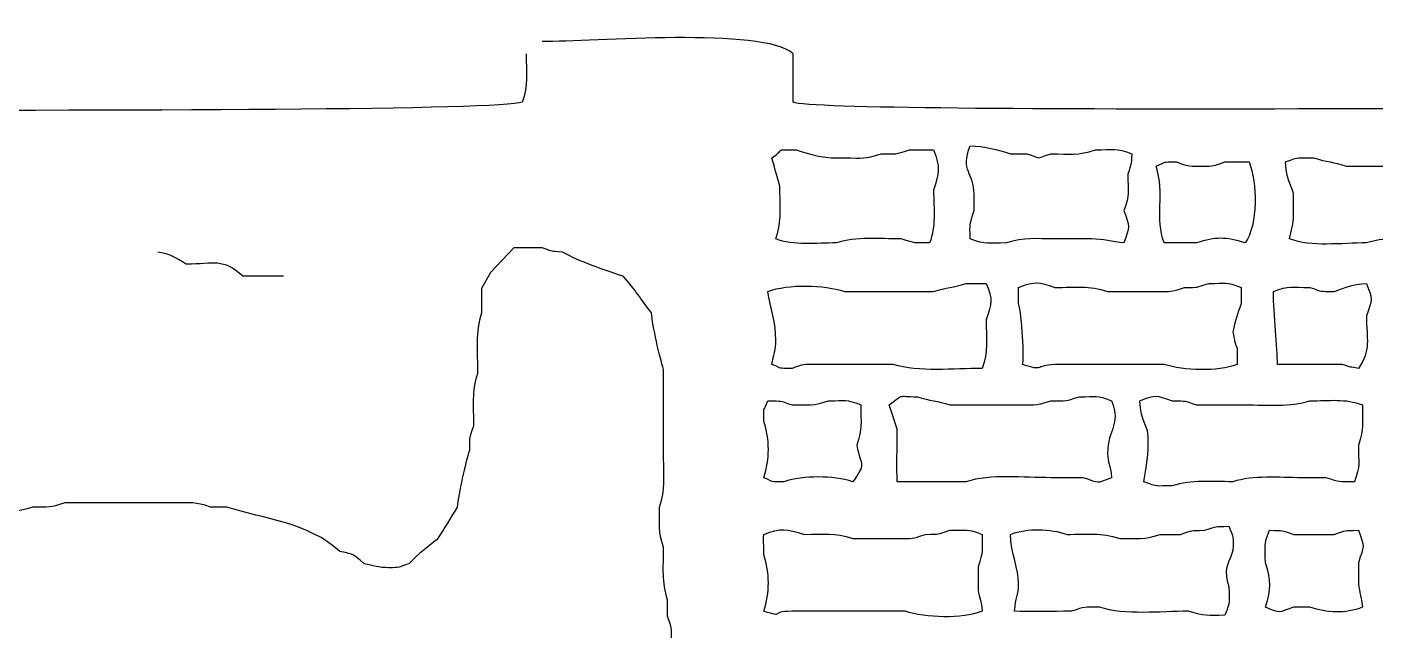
# Model space of a CAD drawing. Extents: x -149 to 150, y -212 to 234.
# Drawn here: x 35.72 to 63.93, y 220.96 to 233.58 of the extents above; entities that cross this region are included whole.
import ezdxf

# ---------------------------------------------------------------- set-up
doc = ezdxf.new("R2010")
doc.units = 0
doc.header["$MEASUREMENT"] = 0
doc.layers.add('EBENE_1', color=7, linetype='CONTINUOUS')

msp = doc.modelspace()

# ---------------------------------------------------------------- linework, layer by layer
at = {"layer": 'EBENE_1', "color": 250}
for points, knots in [([(46.1657, 233.0189), (46.1657, 232.6184), (46.2171, 232.3532), (46.0811, 232.0029), (46.0811, 232.0029), (45.2482, 231.6796), (15.6833, 231.9182), (12.0451, 231.9182), (12.0451, 231.9182), (0.6998, 231.9182), (-10.6456, 231.9182), (-21.9909, 231.9182), (-21.9909, 231.9182), (-22.1283, 232.2723), (-22.0756, 232.6101), (-22.0756, 233.0189), (-22.0756, 233.0189), (-22.6424, 233.5298), (-24.0118, 233.2729), (-24.7849, 233.2729), (-24.7849, 233.2729), (-25.5022, 233.2729), (-26.9931, 233.4156), (-27.5789, 233.1882), (-27.5789, 233.1882), (-27.7163, 232.8342), (-27.6636, 232.4963), (-27.6636, 232.0876)], [0, 0, 0, 0, 0.125, 0.125, 0.125, 0.125, 0.25, 0.25, 0.25, 0.25, 0.375, 0.375, 0.375, 0.375, 0.5, 0.5, 0.5, 0.5, 0.625, 0.625, 0.625, 0.625, 0.75, 0.75, 0.75, 0.75, 1, 1, 1, 1]), ([(74.5291, 229.4629), (74.5291, 229.4629), (74.6984, 229.5476), (74.6984, 229.5476), (74.6984, 229.5476), (74.8613, 229.8138), (75.0669, 230.0667), (75.2911, 230.3096), (75.2911, 230.3096), (75.3658, 230.4959), (75.4604, 230.6206), (75.4604, 230.8176), (75.4604, 230.8176), (75.4604, 230.8176), (75.4604, 230.9022), (75.4604, 230.9022), (75.4604, 230.9022), (75.4604, 231.0496), (75.4176, 231.1146), (75.3757, 231.2409), (75.3757, 231.2409), (75.3757, 231.2409), (74.9524, 231.6642), (74.9524, 231.6642), (74.9524, 231.6642), (74.7163, 231.7589), (74.5165, 231.8347), (74.2751, 231.9182), (74.2751, 231.9182), (71.7667, 231.9182), (52.4256, 231.7421), (51.7537, 232.0029), (51.7537, 232.0029), (51.7537, 232.0029), (51.7537, 233.0189), (51.7537, 233.0189), (51.7537, 233.0189), (51.1331, 233.5783), (47.5372, 233.2729), (46.5044, 233.2729)], [0, 0, 0, 0, 0.0909091, 0.0909091, 0.0909091, 0.0909091, 0.1818182, 0.1818182, 0.1818182, 0.1818182, 0.2727273, 0.2727273, 0.2727273, 0.2727273, 0.3636364, 0.3636364, 0.3636364, 0.3636364, 0.4545455, 0.4545455, 0.4545455, 0.4545455, 0.5454545, 0.5454545, 0.5454545, 0.5454545, 0.6363636, 0.6363636, 0.6363636, 0.6363636, 0.7272727, 0.7272727, 0.7272727, 0.7272727, 0.8181818, 0.8181818, 0.8181818, 0.8181818, 1, 1, 1, 1]), ([(55.5426, 230.0767), (55.5426, 230.0767), (55.5426, 229.738), (55.5426, 229.738), (55.5426, 229.738), (55.4408, 229.4243), (55.4579, 229.4958), (55.4579, 229.1454), (55.4579, 229.1454), (55.7914, 229.0159), (55.8446, 229.0607), (56.2199, 229.0607), (56.2199, 229.0607), (56.6059, 229.1859), (56.8107, 229.1454), (57.2359, 229.1454), (57.2359, 229.1454), (57.2359, 229.1454), (57.9979, 229.1454), (57.9979, 229.1454), (57.9979, 229.1454), (58.2614, 229.1454), (58.4224, 229.0801), (58.6752, 229.0607), (58.6752, 229.0607), (58.8073, 229.4009), (58.8073, 229.3978), (58.6752, 229.738), (58.6752, 229.738), (58.8047, 230.0715), (58.7599, 230.1248), (58.7599, 230.5), (58.7599, 230.5), (58.8423, 230.7486), (58.824, 230.6558), (58.8446, 230.9234), (58.8446, 230.9234), (58.5111, 231.0528), (58.4578, 231.008), (58.0826, 231.008), (58.0826, 231.008), (57.7063, 230.886), (57.5638, 230.9234), (57.1512, 230.9234), (57.1512, 230.9234), (56.7857, 230.8128), (57.0088, 230.8128), (56.6432, 230.9234), (56.6432, 230.9234), (56.6432, 230.9234), (56.3046, 230.9234), (56.3046, 230.9234), (56.3046, 230.9234), (56.0253, 231.0139), (55.776, 231.0858), (55.4579, 231.0927), (55.4579, 231.0927), (55.2498, 230.5567), (55.5426, 230.5363), (55.5426, 230.0767)], [0, 0, 0, 0, 0.0625, 0.0625, 0.0625, 0.0625, 0.125, 0.125, 0.125, 0.125, 0.1875, 0.1875, 0.1875, 0.1875, 0.25, 0.25, 0.25, 0.25, 0.3125, 0.3125, 0.3125, 0.3125, 0.375, 0.375, 0.375, 0.375, 0.4375, 0.4375, 0.4375, 0.4375, 0.5, 0.5, 0.5, 0.5, 0.5625, 0.5625, 0.5625, 0.5625, 0.625, 0.625, 0.625, 0.625, 0.6875, 0.6875, 0.6875, 0.6875, 0.75, 0.75, 0.75, 0.75, 0.8125, 0.8125, 0.8125, 0.8125, 0.875, 0.875, 0.875, 0.875, 1, 1, 1, 1]), ([(51.4786, 230.246), (51.4786, 229.8088), (51.5218, 229.5398), (51.3939, 229.1454), (51.3939, 229.1454), (51.7591, 229.0036), (52.2433, 229.0607), (52.6639, 229.0607), (52.6639, 229.0607), (53.0791, 229.1953), (53.5472, 229.1454), (54.0186, 229.1454), (54.0186, 229.1454), (54.3323, 229.0436), (54.2608, 229.0607), (54.6112, 229.0607), (54.6112, 229.0607), (54.7487, 229.4148), (54.6959, 229.7526), (54.6959, 230.1614), (54.6959, 230.1614), (54.8142, 230.5263), (54.8373, 230.6438), (54.6959, 231.008), (54.6959, 231.008), (54.6959, 231.008), (54.1879, 231.008), (54.1879, 231.008), (54.1879, 231.008), (53.8741, 230.9063), (53.9456, 230.9234), (53.5952, 230.9234), (53.5952, 230.9234), (53.2438, 230.8094), (53.218, 230.8387), (52.8332, 230.8387), (52.8332, 230.8387), (52.8332, 230.8387), (52.6639, 230.8387), (52.6639, 230.8387), (52.6639, 230.8387), (52.3474, 230.8387), (52.094, 230.9183), (51.8172, 231.008), (51.8172, 231.008), (51.3625, 230.9981), (51.635, 231.0707), (51.3092, 230.8387), (51.3092, 230.8387), (51.3776, 230.628), (51.4103, 230.4567), (51.4786, 230.246)], [0, 0, 0, 0, 0.0714286, 0.0714286, 0.0714286, 0.0714286, 0.1428571, 0.1428571, 0.1428571, 0.1428571, 0.2142857, 0.2142857, 0.2142857, 0.2142857, 0.2857143, 0.2857143, 0.2857143, 0.2857143, 0.3571429, 0.3571429, 0.3571429, 0.3571429, 0.4285714, 0.4285714, 0.4285714, 0.4285714, 0.5, 0.5, 0.5, 0.5, 0.5714286, 0.5714286, 0.5714286, 0.5714286, 0.6428571, 0.6428571, 0.6428571, 0.6428571, 0.7142857, 0.7142857, 0.7142857, 0.7142857, 0.7857143, 0.7857143, 0.7857143, 0.7857143, 0.8571429, 0.8571429, 0.8571429, 0.8571429, 1, 1, 1, 1]), ([(62.2312, 229.992), (62.2312, 229.992), (62.2312, 229.6534), (62.2312, 229.6534), (62.2312, 229.6534), (62.2312, 229.4503), (62.182, 229.333), (62.1466, 229.1454), (62.1466, 229.1454), (62.5957, 228.971), (63.2435, 229.0607), (63.7552, 229.0607), (63.7552, 229.0607), (64.2022, 229.2056), (64.7764, 229.1454), (65.2792, 229.1454), (65.2792, 229.1454), (65.2792, 229.1454), (65.7872, 229.1454), (65.7872, 229.1454), (65.7872, 229.1454), (66.1387, 229.0314), (66.1645, 229.0607), (66.5492, 229.0607), (66.5492, 229.0607), (66.6835, 229.4066), (66.6339, 229.5999), (66.6339, 229.992), (66.6339, 229.992), (66.7425, 230.3268), (66.7186, 230.3006), (66.7186, 230.6694), (66.7186, 230.6694), (66.3534, 230.8111), (65.8691, 230.754), (65.4486, 230.754), (65.4486, 230.754), (65.0016, 230.6091), (64.4274, 230.6694), (63.9246, 230.6694), (63.9246, 230.6694), (63.9246, 230.6694), (63.6706, 230.6694), (63.6706, 230.6694), (63.6706, 230.6694), (63.6706, 230.6694), (63.3319, 230.6694), (63.3319, 230.6694), (63.3319, 230.6694), (63.0689, 230.7546), (62.9175, 230.7534), (62.6546, 230.8387), (62.6546, 230.8387), (62.2969, 230.8387), (62.3727, 230.8747), (62.0619, 230.754), (62.0619, 230.754), (62.0722, 230.2799), (62.2312, 230.2827), (62.2312, 229.992)], [0, 0, 0, 0, 0.0625, 0.0625, 0.0625, 0.0625, 0.125, 0.125, 0.125, 0.125, 0.1875, 0.1875, 0.1875, 0.1875, 0.25, 0.25, 0.25, 0.25, 0.3125, 0.3125, 0.3125, 0.3125, 0.375, 0.375, 0.375, 0.375, 0.4375, 0.4375, 0.4375, 0.4375, 0.5, 0.5, 0.5, 0.5, 0.5625, 0.5625, 0.5625, 0.5625, 0.625, 0.625, 0.625, 0.625, 0.6875, 0.6875, 0.6875, 0.6875, 0.75, 0.75, 0.75, 0.75, 0.8125, 0.8125, 0.8125, 0.8125, 0.875, 0.875, 0.875, 0.875, 1, 1, 1, 1]), ([(59.5219, 229.0607), (59.5219, 229.0607), (60.1992, 229.0607), (60.1992, 229.0607), (60.1992, 229.0607), (60.596, 229.1894), (60.8185, 229.1894), (61.2152, 229.0607), (61.2152, 229.0607), (61.4866, 229.4416), (61.4681, 230.3206), (61.2999, 230.754), (61.2999, 230.754), (61.2999, 230.754), (60.7919, 230.754), (60.7919, 230.754), (60.7919, 230.754), (60.5119, 230.6633), (60.6035, 230.6694), (60.2839, 230.6694), (60.2839, 230.6694), (59.9643, 230.6694), (60.0559, 230.6633), (59.7759, 230.754), (59.7759, 230.754), (59.4357, 230.754), (59.6084, 230.7687), (59.3526, 230.6694), (59.3526, 230.6694), (59.5397, 230.0923), (59.321, 229.5782), (59.5219, 229.0607)], [0, 0, 0, 0, 0.1111111, 0.1111111, 0.1111111, 0.1111111, 0.2222222, 0.2222222, 0.2222222, 0.2222222, 0.3333333, 0.3333333, 0.3333333, 0.3333333, 0.4444444, 0.4444444, 0.4444444, 0.4444444, 0.5555556, 0.5555556, 0.5555556, 0.5555556, 0.6666667, 0.6666667, 0.6666667, 0.6666667, 0.7777778, 0.7777778, 0.7777778, 0.7777778, 1, 1, 1, 1]), ([(49.6371, 218.5409), (50.1711, 218.9034), (49.3998, 220.2045), (49.2137, 220.7422), (49.2137, 220.7422), (49.2065, 221.0752), (49.226, 220.9513), (49.1291, 221.2502), (49.1291, 221.2502), (49.1291, 221.2502), (49.1291, 221.5889), (49.1291, 221.5889), (49.1291, 221.5889), (49.0012, 221.9834), (49.0444, 222.2523), (49.0444, 222.6896), (49.0444, 222.6896), (48.9261, 223.0545), (48.9597, 223.1371), (48.9597, 223.5362), (48.9597, 223.5362), (49.0849, 223.9222), (49.0444, 224.127), (49.0444, 224.5522), (49.0444, 224.5522), (49.0444, 224.5522), (49.0444, 226.0762), (49.0444, 226.0762), (49.0444, 226.0762), (49.0444, 226.0762), (49.0444, 226.4149), (49.0444, 226.4149), (49.0444, 226.4149), (48.9586, 226.6795), (48.812, 227.319), (48.7904, 227.6002), (48.7904, 227.6002), (48.5591, 227.8854), (48.4588, 228.0794), (48.1977, 228.3622), (48.1977, 228.3622), (47.8066, 228.4976), (47.2799, 228.667), (46.9277, 228.8702), (46.9277, 228.8702), (46.637, 228.8931), (46.7752, 228.8671), (46.5044, 228.9549), (46.5044, 228.9549), (46.5044, 228.9549), (45.9117, 228.9549), (45.9117, 228.9549), (45.9117, 228.9549), (45.9117, 228.9549), (45.4188, 228.4392), (45.4188, 228.4392), (45.4188, 228.4392), (45.4188, 228.4392), (45.2344, 228.1082), (45.2344, 228.1082), (45.2344, 228.1082), (45.2344, 228.1082), (45.2344, 227.6002), (45.2344, 227.6002), (45.2344, 227.6002), (45.1018, 227.1914), (45.1497, 226.7905), (45.1497, 226.3302), (45.1497, 226.3302), (45.0218, 225.9358), (45.0651, 225.6669), (45.0651, 225.2296), (45.0651, 225.2296), (44.9681, 224.9306), (44.9877, 225.0545), (44.9804, 224.7216), (44.9804, 224.7216), (44.8946, 224.457), (44.748, 223.8175), (44.7264, 223.5362), (44.7264, 223.5362), (44.5848, 223.2998), (44.4562, 223.0931), (44.3031, 222.8589), (44.3031, 222.8589), (44.0697, 222.6696), (43.9417, 222.5771), (43.7104, 222.3509), (43.7104, 222.3509), (43.5868, 222.3064), (43.5173, 222.2662), (43.3717, 222.2662), (43.3717, 222.2662), (43.3717, 222.2662), (43.2871, 222.2662), (43.2871, 222.2662), (43.2871, 222.2662), (43.084, 222.2662), (42.9667, 222.3155), (42.7791, 222.3509), (42.7791, 222.3509), (42.5018, 222.5697), (42.6169, 222.532), (42.2711, 222.6049), (42.2711, 222.6049), (41.6098, 223.2154), (40.6933, 223.2791), (39.9004, 223.5362), (39.9004, 223.5362), (39.9004, 223.5362), (39.5617, 223.5362), (39.5617, 223.5362), (39.5617, 223.5362), (39.2103, 223.6502), (39.1845, 223.6209), (38.7997, 223.6209), (38.7997, 223.6209), (38.7997, 223.6209), (37.1064, 223.6209), (37.1064, 223.6209), (37.1064, 223.6209), (37.1064, 223.6209), (36.5137, 223.6209), (36.5137, 223.6209), (36.5137, 223.6209), (36.179, 223.5124), (36.2052, 223.5362), (35.8364, 223.5362), (35.8364, 223.5362), (35.5016, 223.4277), (35.5278, 223.4516), (35.1591, 223.4516), (35.1591, 223.4516), (34.8601, 223.3546), (34.984, 223.3742), (34.6511, 223.3669), (34.6511, 223.3669), (34.3163, 223.2584), (34.3425, 223.2822), (33.9737, 223.2822), (33.9737, 223.2822), (33.7631, 223.2139), (33.5918, 223.1812), (33.3811, 223.1129), (33.3811, 223.1129), (32.757, 223.0993), (28.6572, 222.0833), (27.9624, 221.8429), (27.9624, 221.8429), (27.9624, 221.8429), (27.6237, 221.8429), (27.6237, 221.8429), (27.6237, 221.8429), (27.31, 221.7412), (27.3815, 221.7582), (27.0311, 221.7582), (27.0311, 221.7582), (26.6661, 221.6399), (26.5836, 221.6736), (26.1844, 221.6736), (26.1844, 221.6736), (25.7984, 221.5484), (25.5936, 221.5889), (25.1684, 221.5889), (25.1684, 221.5889), (25.1684, 221.5889), (24.6604, 221.5889), (24.6604, 221.5889), (24.6604, 221.5889), (24.6604, 221.5889), (24.0677, 221.5889), (24.0677, 221.5889), (24.0677, 221.5889), (23.733, 221.6975), (23.7592, 221.6736), (23.3904, 221.6736), (23.3904, 221.6736), (23.0914, 221.7705), (23.2153, 221.751), (22.8824, 221.7582), (22.8824, 221.7582), (22.5725, 221.8587), (22.261, 221.9117), (21.9511, 222.0122), (21.9511, 222.0122), (21.9511, 222.0122), (21.6124, 222.0122), (21.6124, 222.0122), (21.6124, 222.0122), (20.9068, 222.4195), (19.4844, 222.6727), (18.6491, 222.9436), (18.6491, 222.9436), (18.2759, 222.9517), (18.2114, 223.0007), (17.8871, 223.1129), (17.8871, 223.1129), (17.8871, 223.1129), (16.9557, 223.1129), (16.9557, 223.1129), (16.9557, 223.1129), (16.5026, 222.6102), (16.894, 222.3024), (17.1537, 221.6736), (17.1537, 221.6736), (17.4056, 221.0635), (17.5154, 220.7737), (17.7177, 220.1496), (17.7177, 220.1496), (17.7177, 220.1496), (17.7177, 219.6416), (17.7177, 219.6416)], [0, 0, 0, 0, 0.0185185, 0.0185185, 0.0185185, 0.0185185, 0.037037, 0.037037, 0.037037, 0.037037, 0.0555556, 0.0555556, 0.0555556, 0.0555556, 0.0740741, 0.0740741, 0.0740741, 0.0740741, 0.0925926, 0.0925926, 0.0925926, 0.0925926, 0.1111111, 0.1111111, 0.1111111, 0.1111111, 0.1296296, 0.1296296, 0.1296296, 0.1296296, 0.1481481, 0.1481481, 0.1481481, 0.1481481, 0.1666667, 0.1666667, 0.1666667, 0.1666667, 0.1851852, 0.1851852, 0.1851852, 0.1851852, 0.2037037, 0.2037037, 0.2037037, 0.2037037, 0.2222222, 0.2222222, 0.2222222, 0.2222222, 0.2407407, 0.2407407, 0.2407407, 0.2407407, 0.2592593, 0.2592593, 0.2592593, 0.2592593, 0.2777778, 0.2777778, 0.2777778, 0.2777778, 0.2962963, 0.2962963, 0.2962963, 0.2962963, 0.3148148, 0.3148148, 0.3148148, 0.3148148, 0.3333333, 0.3333333, 0.3333333, 0.3333333, 0.3518519, 0.3518519, 0.3518519, 0.3518519, 0.3703704, 0.3703704, 0.3703704, 0.3703704, 0.3888889, 0.3888889, 0.3888889, 0.3888889, 0.4074074, 0.4074074, 0.4074074, 0.4074074, 0.4259259, 0.4259259, 0.4259259, 0.4259259, 0.4444444, 0.4444444, 0.4444444, 0.4444444, 0.462963, 0.462963, 0.462963, 0.462963, 0.4814815, 0.4814815, 0.4814815, 0.4814815, 0.5, 0.5, 0.5, 0.5, 0.5185185, 0.5185185, 0.5185185, 0.5185185, 0.537037, 0.537037, 0.537037, 0.537037, 0.5555556, 0.5555556, 0.5555556, 0.5555556, 0.5740741, 0.5740741, 0.5740741, 0.5740741, 0.5925926, 0.5925926, 0.5925926, 0.5925926, 0.6111111, 0.6111111, 0.6111111, 0.6111111, 0.6296296, 0.6296296, 0.6296296, 0.6296296, 0.6481481, 0.6481481, 0.6481481, 0.6481481, 0.6666667, 0.6666667, 0.6666667, 0.6666667, 0.6851852, 0.6851852, 0.6851852, 0.6851852, 0.7037037, 0.7037037, 0.7037037, 0.7037037, 0.7222222, 0.7222222, 0.7222222, 0.7222222, 0.7407407, 0.7407407, 0.7407407, 0.7407407, 0.7592593, 0.7592593, 0.7592593, 0.7592593, 0.7777778, 0.7777778, 0.7777778, 0.7777778, 0.7962963, 0.7962963, 0.7962963, 0.7962963, 0.8148148, 0.8148148, 0.8148148, 0.8148148, 0.8333333, 0.8333333, 0.8333333, 0.8333333, 0.8518519, 0.8518519, 0.8518519, 0.8518519, 0.8703704, 0.8703704, 0.8703704, 0.8703704, 0.8888889, 0.8888889, 0.8888889, 0.8888889, 0.9074074, 0.9074074, 0.9074074, 0.9074074, 0.9259259, 0.9259259, 0.9259259, 0.9259259, 0.9444444, 0.9444444, 0.9444444, 0.9444444, 0.962963, 0.962963, 0.962963, 0.962963, 1, 1, 1, 1]), ([(41.0857, 228.3622), (41.0857, 228.3622), (40.2391, 228.3622), (40.2391, 228.3622), (40.2391, 228.3622), (39.8092, 228.7498), (39.6461, 228.6162), (39.0537, 228.6162), (39.0537, 228.6162), (38.777, 228.782), (38.7853, 228.8019), (38.4611, 228.8702)], [0, 0, 0, 0, 0.25, 0.25, 0.25, 0.25, 0.5, 0.5, 0.5, 0.5, 1, 1, 1, 1]), ([(56.5586, 226.5207), (57.0137, 226.3539), (56.8023, 226.5207), (57.3206, 226.5207), (57.3206, 226.5207), (57.3206, 226.5207), (58.2519, 226.5207), (58.2519, 226.5207), (58.2519, 226.5207), (58.2519, 226.5207), (59.5219, 226.5207), (59.5219, 226.5207), (59.5219, 226.5207), (59.9345, 226.3869), (60.6354, 226.3614), (61.0459, 226.5207), (61.0459, 226.5207), (61.0459, 226.5207), (61.0459, 226.8594), (61.0459, 226.8594), (61.0459, 226.8594), (60.9711, 227.0675), (60.9986, 227.0045), (60.9612, 227.198), (60.9612, 227.198), (61.0066, 227.4382), (61.0536, 227.5682), (61.1306, 227.7907), (61.1306, 227.7907), (61.1306, 227.7907), (61.1306, 228.1294), (61.1306, 228.1294), (61.1306, 228.1294), (60.8065, 228.2552), (60.8198, 228.214), (60.4532, 228.214), (60.4532, 228.214), (60.1543, 228.1171), (60.2782, 228.1366), (59.9452, 228.1294), (59.9452, 228.1294), (59.6315, 228.0276), (59.703, 228.0447), (59.3526, 228.0447), (59.3526, 228.0447), (59.3526, 228.0447), (58.3366, 228.0447), (58.3366, 228.0447), (58.3366, 228.0447), (57.9421, 228.1726), (57.6732, 228.1294), (57.2359, 228.1294), (57.2359, 228.1294), (56.871, 228.2477), (56.8365, 228.2701), (56.4739, 228.1294), (56.4739, 228.1294), (56.4739, 228.1294), (56.4739, 227.7907), (56.4739, 227.7907), (56.4739, 227.7907), (56.5448, 227.5722), (56.5961, 226.5915), (56.5586, 226.5207)], [0, 0, 0, 0, 0.0588235, 0.0588235, 0.0588235, 0.0588235, 0.1176471, 0.1176471, 0.1176471, 0.1176471, 0.1764706, 0.1764706, 0.1764706, 0.1764706, 0.2352941, 0.2352941, 0.2352941, 0.2352941, 0.2941176, 0.2941176, 0.2941176, 0.2941176, 0.3529412, 0.3529412, 0.3529412, 0.3529412, 0.4117647, 0.4117647, 0.4117647, 0.4117647, 0.4705882, 0.4705882, 0.4705882, 0.4705882, 0.5294118, 0.5294118, 0.5294118, 0.5294118, 0.5882353, 0.5882353, 0.5882353, 0.5882353, 0.6470588, 0.6470588, 0.6470588, 0.6470588, 0.7058824, 0.7058824, 0.7058824, 0.7058824, 0.7647059, 0.7647059, 0.7647059, 0.7647059, 0.8235294, 0.8235294, 0.8235294, 0.8235294, 0.8823529, 0.8823529, 0.8823529, 0.8823529, 1, 1, 1, 1]), ([(51.3939, 227.0287), (51.3939, 226.8256), (51.3447, 226.7083), (51.3092, 226.5207), (51.3092, 226.5207), (51.5796, 226.4134), (51.3901, 226.4435), (51.7326, 226.436), (51.7326, 226.436), (52.0125, 226.5268), (51.921, 226.5207), (52.2406, 226.5207), (52.2406, 226.5207), (52.2406, 226.5207), (53.8492, 226.5207), (53.8492, 226.5207), (53.8492, 226.5207), (54.3868, 226.3464), (55.1127, 226.436), (55.7119, 226.436), (55.7119, 226.436), (55.8479, 226.7863), (55.7966, 227.0515), (55.7966, 227.452), (55.7966, 227.452), (55.9149, 227.817), (55.9373, 227.8514), (55.7966, 228.214), (55.7966, 228.214), (55.7966, 228.214), (55.3732, 228.214), (55.3732, 228.214), (55.3732, 228.214), (55.1103, 228.1288), (54.9589, 228.13), (54.6959, 228.0447), (54.6959, 228.0447), (54.6959, 228.0447), (54.3572, 228.0447), (54.3572, 228.0447), (54.3572, 228.0447), (54.3572, 228.0447), (54.1879, 228.0447), (54.1879, 228.0447), (54.1879, 228.0447), (54.1879, 228.0447), (52.8332, 228.0447), (52.8332, 228.0447), (52.8332, 228.0447), (52.4056, 228.1834), (51.6498, 228.2098), (51.2246, 228.0447), (51.2246, 228.0447), (51.2863, 227.7179), (51.3939, 227.3704), (51.3939, 227.0287)], [0, 0, 0, 0, 0.0666667, 0.0666667, 0.0666667, 0.0666667, 0.1333333, 0.1333333, 0.1333333, 0.1333333, 0.2, 0.2, 0.2, 0.2, 0.2666667, 0.2666667, 0.2666667, 0.2666667, 0.3333333, 0.3333333, 0.3333333, 0.3333333, 0.4, 0.4, 0.4, 0.4, 0.4666667, 0.4666667, 0.4666667, 0.4666667, 0.5333333, 0.5333333, 0.5333333, 0.5333333, 0.6, 0.6, 0.6, 0.6, 0.6666667, 0.6666667, 0.6666667, 0.6666667, 0.7333333, 0.7333333, 0.7333333, 0.7333333, 0.8, 0.8, 0.8, 0.8, 0.8666667, 0.8666667, 0.8666667, 0.8666667, 1, 1, 1, 1]), ([(61.8926, 226.5207), (61.8926, 226.5207), (63.2472, 226.5207), (63.2472, 226.5207), (63.2472, 226.5207), (63.4553, 226.4458), (63.3924, 226.4734), (63.5859, 226.436), (63.5859, 226.436), (63.8555, 226.8144), (63.7552, 227.0458), (63.7552, 227.5367), (63.7552, 227.5367), (63.8737, 227.9021), (63.8949, 227.8543), (63.7552, 228.214), (63.7552, 228.214), (63.4425, 228.19), (63.3549, 228.1405), (63.0779, 228.0447), (63.0779, 228.0447), (62.745, 228.052), (62.8689, 228.0324), (62.5699, 228.1294), (62.5699, 228.1294), (62.1946, 228.1294), (62.1414, 228.1741), (61.8079, 228.0447), (61.8079, 228.0447), (61.8079, 227.5653), (61.8926, 226.8591), (61.8926, 226.5207)], [0, 0, 0, 0, 0.1111111, 0.1111111, 0.1111111, 0.1111111, 0.2222222, 0.2222222, 0.2222222, 0.2222222, 0.3333333, 0.3333333, 0.3333333, 0.3333333, 0.4444444, 0.4444444, 0.4444444, 0.4444444, 0.5555556, 0.5555556, 0.5555556, 0.5555556, 0.6666667, 0.6666667, 0.6666667, 0.6666667, 0.7777778, 0.7777778, 0.7777778, 0.7777778, 1, 1, 1, 1]), ([(51.1399, 224.15), (51.3962, 224.0483), (51.2252, 224.0654), (51.5632, 224.0654), (51.5632, 224.0654), (51.9773, 224.1996), (52.5885, 224.1996), (53.0026, 224.0654), (53.0026, 224.0654), (53.2938, 224.4741), (53.1768, 224.3534), (53.0872, 224.8274), (53.0872, 224.8274), (53.2056, 225.1923), (53.1719, 225.2749), (53.1719, 225.674), (53.1719, 225.674), (52.8478, 225.7999), (52.8612, 225.7587), (52.4946, 225.7587), (52.4946, 225.7587), (52.1431, 225.6448), (52.1173, 225.674), (51.7326, 225.674), (51.7326, 225.674), (51.4336, 225.771), (51.5575, 225.7514), (51.2246, 225.7587), (51.2246, 225.7587), (51.1173, 225.4884), (51.1474, 225.6778), (51.1399, 225.3354), (51.1399, 225.3354), (51.2692, 224.9368), (51.2692, 224.5486), (51.1399, 224.15)], [0, 0, 0, 0, 0.1, 0.1, 0.1, 0.1, 0.2, 0.2, 0.2, 0.2, 0.3, 0.3, 0.3, 0.3, 0.4, 0.4, 0.4, 0.4, 0.5, 0.5, 0.5, 0.5, 0.6, 0.6, 0.6, 0.6, 0.7, 0.7, 0.7, 0.7, 0.8, 0.8, 0.8, 0.8, 1, 1, 1, 1]), ([(53.9339, 225.166), (53.9339, 224.8023), (53.9176, 224.3209), (53.9339, 224.0654), (53.9339, 224.0654), (53.9339, 224.0654), (55.3732, 224.0654), (55.3732, 224.0654), (55.3732, 224.0654), (55.8882, 224.2323), (56.5762, 224.15), (57.1512, 224.15), (57.1512, 224.15), (57.1512, 224.15), (57.4899, 224.15), (57.4899, 224.15), (57.4899, 224.15), (57.4899, 224.15), (57.8286, 224.15), (57.8286, 224.15), (57.8286, 224.15), (58.1956, 224.031), (58.0656, 224.012), (58.4212, 224.15), (58.4212, 224.15), (58.3997, 224.4307), (58.3366, 224.4563), (58.3366, 224.658), (58.3366, 224.658), (58.3366, 225.1801), (58.6235, 225.2378), (58.4212, 225.7587), (58.4212, 225.7587), (58.0971, 225.8845), (58.1105, 225.8434), (57.7439, 225.8434), (57.7439, 225.8434), (57.4301, 225.7416), (57.5016, 225.7587), (57.1512, 225.7587), (57.1512, 225.7587), (56.7998, 225.6448), (56.774, 225.674), (56.3892, 225.674), (56.3892, 225.674), (56.3892, 225.674), (55.3732, 225.674), (55.3732, 225.674), (55.3732, 225.674), (55.3732, 225.674), (55.0346, 225.674), (55.0346, 225.674), (55.0346, 225.674), (54.7716, 225.7593), (54.6202, 225.7581), (54.3572, 225.8434), (54.3572, 225.8434), (53.901, 225.8434), (54.1009, 225.9137), (53.7646, 225.674), (53.7646, 225.674), (53.8233, 225.5045), (53.8774, 225.3364), (53.9339, 225.166)], [0, 0, 0, 0, 0.0588235, 0.0588235, 0.0588235, 0.0588235, 0.1176471, 0.1176471, 0.1176471, 0.1176471, 0.1764706, 0.1764706, 0.1764706, 0.1764706, 0.2352941, 0.2352941, 0.2352941, 0.2352941, 0.2941176, 0.2941176, 0.2941176, 0.2941176, 0.3529412, 0.3529412, 0.3529412, 0.3529412, 0.4117647, 0.4117647, 0.4117647, 0.4117647, 0.4705882, 0.4705882, 0.4705882, 0.4705882, 0.5294118, 0.5294118, 0.5294118, 0.5294118, 0.5882353, 0.5882353, 0.5882353, 0.5882353, 0.6470588, 0.6470588, 0.6470588, 0.6470588, 0.7058824, 0.7058824, 0.7058824, 0.7058824, 0.7647059, 0.7647059, 0.7647059, 0.7647059, 0.8235294, 0.8235294, 0.8235294, 0.8235294, 0.8823529, 0.8823529, 0.8823529, 0.8823529, 1, 1, 1, 1]), ([(59.1832, 224.9967), (59.1832, 224.9967), (59.1832, 224.7427), (59.1832, 224.7427), (59.1832, 224.7427), (59.1832, 224.4792), (59.118, 224.3183), (59.0986, 224.0654), (59.0986, 224.0654), (59.4093, 223.9447), (59.3336, 223.9807), (59.6912, 223.9807), (59.6912, 223.9807), (60.1001, 224.1133), (60.5009, 224.0654), (60.9612, 224.0654), (60.9612, 224.0654), (61.3856, 224.203), (61.9218, 224.15), (62.4006, 224.15), (62.4006, 224.15), (62.4006, 224.15), (62.4852, 224.15), (62.4852, 224.15), (62.4852, 224.15), (62.4852, 224.15), (62.9086, 224.15), (62.9086, 224.15), (62.9086, 224.15), (63.2223, 224.0483), (63.1508, 224.0654), (63.5012, 224.0654), (63.5012, 224.0654), (63.6307, 224.3988), (63.5859, 224.4521), (63.5859, 224.8274), (63.5859, 224.8274), (63.7042, 225.1923), (63.6706, 225.2749), (63.6706, 225.674), (63.6706, 225.674), (63.3165, 225.8115), (62.9787, 225.7587), (62.5699, 225.7587), (62.5699, 225.7587), (62.1548, 225.6241), (61.6866, 225.674), (61.2152, 225.674), (61.2152, 225.674), (61.2152, 225.674), (60.6226, 225.674), (60.6226, 225.674), (60.6226, 225.674), (60.6226, 225.674), (60.1992, 225.674), (60.1992, 225.674), (60.1992, 225.674), (59.9003, 225.771), (60.0242, 225.7514), (59.6912, 225.7587), (59.6912, 225.7587), (59.3259, 225.8772), (59.3736, 225.8983), (59.0139, 225.7587), (59.0139, 225.7587), (59.0242, 225.2845), (59.1832, 225.2874), (59.1832, 224.9967)], [0, 0, 0, 0, 0.0555556, 0.0555556, 0.0555556, 0.0555556, 0.1111111, 0.1111111, 0.1111111, 0.1111111, 0.1666667, 0.1666667, 0.1666667, 0.1666667, 0.2222222, 0.2222222, 0.2222222, 0.2222222, 0.2777778, 0.2777778, 0.2777778, 0.2777778, 0.3333333, 0.3333333, 0.3333333, 0.3333333, 0.3888889, 0.3888889, 0.3888889, 0.3888889, 0.4444444, 0.4444444, 0.4444444, 0.4444444, 0.5, 0.5, 0.5, 0.5, 0.5555556, 0.5555556, 0.5555556, 0.5555556, 0.6111111, 0.6111111, 0.6111111, 0.6111111, 0.6666667, 0.6666667, 0.6666667, 0.6666667, 0.7222222, 0.7222222, 0.7222222, 0.7222222, 0.7777778, 0.7777778, 0.7777778, 0.7777778, 0.8333333, 0.8333333, 0.8333333, 0.8333333, 0.8888889, 0.8888889, 0.8888889, 0.8888889, 1, 1, 1, 1]), ([(51.1399, 222.5414), (51.2692, 222.1428), (51.2692, 221.7546), (51.1399, 221.356), (51.1399, 221.356), (51.6115, 221.2092), (51.2259, 221.356), (51.7326, 221.356), (51.7326, 221.356), (51.7326, 221.356), (52.7486, 221.356), (52.7486, 221.356), (52.7486, 221.356), (52.7486, 221.356), (54.1032, 221.356), (54.1032, 221.356), (54.1032, 221.356), (54.5309, 221.2174), (55.2867, 221.191), (55.7119, 221.356), (55.7119, 221.356), (55.6903, 221.6367), (55.6272, 221.6623), (55.6272, 221.864), (55.6272, 221.864), (55.6272, 221.864), (55.6272, 222.2874), (55.6272, 222.2874), (55.6272, 222.2874), (55.7358, 222.6221), (55.7119, 222.596), (55.7119, 222.9647), (55.7119, 222.9647), (55.3878, 223.0905), (55.4012, 223.0494), (55.0346, 223.0494), (55.0346, 223.0494), (54.7356, 222.9524), (54.8595, 222.972), (54.5266, 222.9647), (54.5266, 222.9647), (54.2128, 222.863), (54.2843, 222.88), (53.9339, 222.88), (53.9339, 222.88), (53.9339, 222.88), (53.0026, 222.88), (53.0026, 222.88), (53.0026, 222.88), (52.6166, 223.0052), (52.4118, 222.9647), (51.9866, 222.9647), (51.9866, 222.9647), (51.6216, 223.083), (51.5041, 223.1061), (51.1399, 222.9647), (51.1399, 222.9647), (51.1273, 222.7724), (51.1456, 222.7809), (51.1399, 222.5414)], [0, 0, 0, 0, 0.0625, 0.0625, 0.0625, 0.0625, 0.125, 0.125, 0.125, 0.125, 0.1875, 0.1875, 0.1875, 0.1875, 0.25, 0.25, 0.25, 0.25, 0.3125, 0.3125, 0.3125, 0.3125, 0.375, 0.375, 0.375, 0.375, 0.4375, 0.4375, 0.4375, 0.4375, 0.5, 0.5, 0.5, 0.5, 0.5625, 0.5625, 0.5625, 0.5625, 0.625, 0.625, 0.625, 0.625, 0.6875, 0.6875, 0.6875, 0.6875, 0.75, 0.75, 0.75, 0.75, 0.8125, 0.8125, 0.8125, 0.8125, 0.875, 0.875, 0.875, 0.875, 1, 1, 1, 1]), ([(56.4739, 221.9487), (56.4739, 221.6624), (56.4128, 221.6629), (56.3892, 221.356), (56.3892, 221.356), (56.6696, 221.3381), (57.1849, 221.356), (57.5746, 221.356), (57.5746, 221.356), (57.8883, 221.4578), (57.8168, 221.4407), (58.1672, 221.4407), (58.1672, 221.4407), (58.7048, 221.2664), (59.4307, 221.356), (60.0299, 221.356), (60.0299, 221.356), (60.3813, 221.2421), (60.4072, 221.2714), (60.7919, 221.2714), (60.7919, 221.2714), (60.9125, 221.5821), (60.8766, 221.5064), (60.8766, 221.864), (60.8766, 221.864), (60.7612, 222.2454), (60.8332, 222.2562), (60.9612, 222.626), (60.9612, 222.626), (60.9612, 222.9741), (60.989, 222.8444), (60.8766, 223.134), (60.8766, 223.134), (60.5437, 223.1268), (60.6675, 223.1463), (60.3686, 223.0494), (60.3686, 223.0494), (60.0357, 223.0421), (60.1595, 223.0616), (59.8606, 222.9647), (59.8606, 222.9647), (59.8606, 222.9647), (59.4372, 222.9647), (59.4372, 222.9647), (59.4372, 222.9647), (59.0723, 222.8464), (58.9898, 222.88), (58.5906, 222.88), (58.5906, 222.88), (58.1961, 223.0079), (57.9272, 222.9647), (57.4899, 222.9647), (57.4899, 222.9647), (57.1231, 223.0837), (56.6706, 223.1068), (56.3046, 222.9647), (56.3046, 222.9647), (56.3127, 222.5923), (56.4739, 222.2101), (56.4739, 221.9487)], [0, 0, 0, 0, 0.0625, 0.0625, 0.0625, 0.0625, 0.125, 0.125, 0.125, 0.125, 0.1875, 0.1875, 0.1875, 0.1875, 0.25, 0.25, 0.25, 0.25, 0.3125, 0.3125, 0.3125, 0.3125, 0.375, 0.375, 0.375, 0.375, 0.4375, 0.4375, 0.4375, 0.4375, 0.5, 0.5, 0.5, 0.5, 0.5625, 0.5625, 0.5625, 0.5625, 0.625, 0.625, 0.625, 0.625, 0.6875, 0.6875, 0.6875, 0.6875, 0.75, 0.75, 0.75, 0.75, 0.8125, 0.8125, 0.8125, 0.8125, 0.875, 0.875, 0.875, 0.875, 1, 1, 1, 1]), ([(61.6386, 221.4407), (61.9942, 221.3026), (61.8642, 221.3217), (62.2312, 221.4407), (62.2312, 221.4407), (62.2312, 221.4407), (62.5699, 221.4407), (62.5699, 221.4407), (62.5699, 221.4407), (62.9361, 221.322), (63.3047, 221.2987), (63.6706, 221.4407), (63.6706, 221.4407), (63.647, 221.7476), (63.5859, 221.747), (63.5859, 222.0334), (63.5859, 222.0334), (63.5859, 222.0334), (63.5859, 222.372), (63.5859, 222.372), (63.5859, 222.372), (63.7044, 222.7374), (63.7255, 222.6897), (63.5859, 223.0494), (63.5859, 223.0494), (63.253, 223.0421), (63.3769, 223.0616), (63.0779, 222.9647), (63.0779, 222.9647), (63.0779, 222.9647), (62.7392, 222.9647), (62.7392, 222.9647), (62.7392, 222.9647), (62.7392, 222.9647), (62.5699, 222.9647), (62.5699, 222.9647), (62.5699, 222.9647), (62.5699, 222.9647), (62.2312, 222.9647), (62.2312, 222.9647), (62.2312, 222.9647), (61.9323, 223.0616), (62.0562, 223.0421), (61.7232, 223.0494), (61.7232, 223.0494), (61.5974, 222.7253), (61.6386, 222.7386), (61.6386, 222.372), (61.6386, 222.372), (61.7668, 221.9765), (61.7668, 221.8362), (61.6386, 221.4407)], [0, 0, 0, 0, 0.0714286, 0.0714286, 0.0714286, 0.0714286, 0.1428571, 0.1428571, 0.1428571, 0.1428571, 0.2142857, 0.2142857, 0.2142857, 0.2142857, 0.2857143, 0.2857143, 0.2857143, 0.2857143, 0.3571429, 0.3571429, 0.3571429, 0.3571429, 0.4285714, 0.4285714, 0.4285714, 0.4285714, 0.5, 0.5, 0.5, 0.5, 0.5714286, 0.5714286, 0.5714286, 0.5714286, 0.6428571, 0.6428571, 0.6428571, 0.6428571, 0.7142857, 0.7142857, 0.7142857, 0.7142857, 0.7857143, 0.7857143, 0.7857143, 0.7857143, 0.8571429, 0.8571429, 0.8571429, 0.8571429, 1, 1, 1, 1])]:
    msp.add_open_spline(points, degree=3, knots=knots, dxfattribs=at)

doc.saveas('drawing.dxf')
